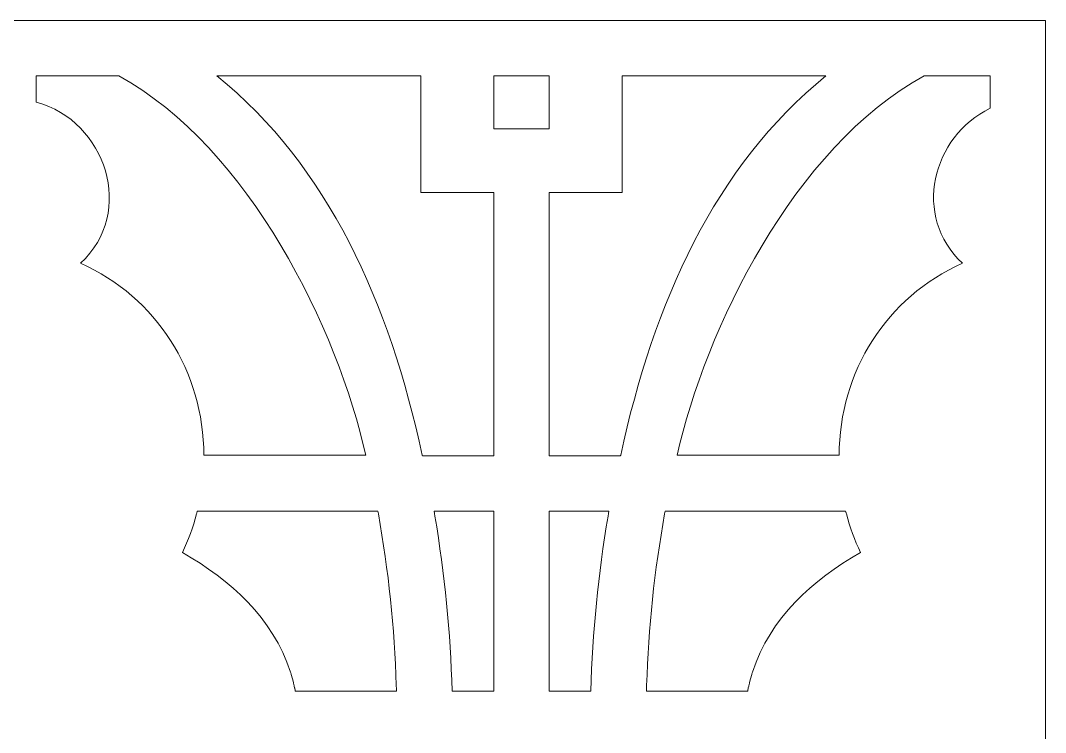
# Model space of a CAD drawing. Header units: centimetres. Extents: x -10 to 9.9, y -5 to 13.4.
# Drawn here: x -3.509 to -0.285, y 11.202 to 13.442 of the extents above; entities that cross this region are included whole.
import ezdxf

# ---------------------------------------------------------------- set-up
doc = ezdxf.new("R2010")
doc.units = ezdxf.units.CM
doc.header["$MEASUREMENT"] = 0
doc.layers.add('layer 1', color=7, linetype='Continuous')

msp = doc.modelspace()

# ---------------------------------------------------------------- linework, layer by layer
at = {"layer": 'layer 1', "color": 177, "lineweight": 9}
for points, knots in [([(-10.03585, 13.44236), (-10.03585, 13.44236), (-9.86153, 13.44236), (-9.86153, 13.44236), (-9.86153, 13.44236), (-9.86153, 13.44236), (-0.4594, 13.44236), (-0.4594, 13.44236), (-0.4594, 13.44236), (-0.4594, 13.44236), (-0.28508, 13.44236), (-0.28508, 13.44236), (-0.28508, 13.44236), (-0.28508, 13.44236), (-0.28508, 13.26803), (-0.28508, 13.26803), (-0.28508, 13.26803), (-0.28508, 13.26803), (-0.28508, -4.82596), (-0.28508, -4.82596), (-0.28508, -4.82596), (-0.28508, -4.82596), (-0.28508, -5.00029), (-0.28508, -5.00029), (-0.28508, -5.00029), (-0.28508, -5.00029), (-0.4594, -5.00029), (-0.4594, -5.00029), (-0.4594, -5.00029), (-0.4594, -5.00029), (-9.86153, -5.00029), (-9.86153, -5.00029), (-9.86153, -5.00029), (-9.86153, -5.00029), (-10.03585, -5.00029), (-10.03585, -5.00029), (-10.03585, -5.00029), (-10.03585, -5.00029), (-10.03585, -4.82596), (-10.03585, -4.82596), (-10.03585, -4.82596), (-10.03585, -4.82596), (-10.03585, 13.26803), (-10.03585, 13.26803), (-10.03585, 13.26803), (-10.03585, 13.26803), (-10.03585, 13.44236), (-10.03585, 13.44236)], [0, 0, 0, 0, 0.0769231, 0.0769231, 0.0769231, 0.0769231, 0.1538462, 0.1538462, 0.1538462, 0.1538462, 0.2307692, 0.2307692, 0.2307692, 0.2307692, 0.3076923, 0.3076923, 0.3076923, 0.3076923, 0.3846154, 0.3846154, 0.3846154, 0.3846154, 0.4615385, 0.4615385, 0.4615385, 0.4615385, 0.5384615, 0.5384615, 0.5384615, 0.5384615, 0.6153846, 0.6153846, 0.6153846, 0.6153846, 0.6923077, 0.6923077, 0.6923077, 0.6923077, 0.7692308, 0.7692308, 0.7692308, 0.7692308, 0.8461538, 0.8461538, 0.8461538, 0.8461538, 1, 1, 1, 1]), ([(-3.20019, 13.26803), (-3.20019, 13.26803), (-3.45949, 13.26803), (-3.45949, 13.26803), (-3.45949, 13.26803), (-3.45949, 13.26803), (-3.45949, 13.18575), (-3.45949, 13.18575), (-3.45949, 13.18575), (-3.2403, 13.12538), (-3.14546, 12.83897), (-3.32071, 12.67842), (-3.32071, 12.67842), (-3.32071, 12.67842), (-3.32068, 12.67841), (-3.32068, 12.67841), (-3.32068, 12.67841), (-3.0807, 12.57189), (-2.93395, 12.33791), (-2.93219, 12.07398), (-2.93219, 12.07398), (-2.93219, 12.07398), (-2.42324, 12.07398), (-2.42324, 12.07398), (-2.42324, 12.07398), (-2.51007, 12.46698), (-2.78935, 13.04476), (-3.20019, 13.26803)], [0, 0, 0, 0, 0.125, 0.125, 0.125, 0.125, 0.25, 0.25, 0.25, 0.25, 0.375, 0.375, 0.375, 0.375, 0.5, 0.5, 0.5, 0.5, 0.625, 0.625, 0.625, 0.625, 0.75, 0.75, 0.75, 0.75, 1, 1, 1, 1]), ([(-2.24997, 13.26803), (-2.24997, 13.26803), (-2.89121, 13.26803), (-2.89121, 13.26803), (-2.89121, 13.26803), (-2.54095, 12.9848), (-2.34835, 12.55309), (-2.24538, 12.07398), (-2.24538, 12.07398), (-2.24538, 12.07398), (-2.24525, 12.07345), (-2.24525, 12.07345), (-2.24525, 12.07345), (-2.24525, 12.07345), (-2.24523, 12.07345), (-2.24523, 12.07345), (-2.24523, 12.07345), (-2.24523, 12.07345), (-2.24513, 12.07293), (-2.24513, 12.07293), (-2.24513, 12.07293), (-2.24513, 12.07293), (-2.24511, 12.07293), (-2.24511, 12.07293), (-2.24511, 12.07293), (-2.24511, 12.07293), (-2.24497, 12.07241), (-2.24497, 12.07241), (-2.24497, 12.07241), (-2.24497, 12.07241), (-2.24495, 12.07241), (-2.24495, 12.07241), (-2.24495, 12.07241), (-2.24495, 12.07241), (-2.02074, 12.07241), (-2.02074, 12.07241), (-2.02074, 12.07241), (-2.02074, 12.07241), (-2.02074, 12.90118), (-2.02074, 12.90118), (-2.02074, 12.90118), (-2.02074, 12.90118), (-2.24071, 12.90118), (-2.24071, 12.90118), (-2.24071, 12.90118), (-2.24071, 12.90118), (-2.24997, 12.90118), (-2.24997, 12.90118), (-2.24997, 12.90118), (-2.24997, 12.90118), (-2.24997, 13.26803), (-2.24997, 13.26803)], [0, 0, 0, 0, 0.0714286, 0.0714286, 0.0714286, 0.0714286, 0.1428571, 0.1428571, 0.1428571, 0.1428571, 0.2142857, 0.2142857, 0.2142857, 0.2142857, 0.2857143, 0.2857143, 0.2857143, 0.2857143, 0.3571429, 0.3571429, 0.3571429, 0.3571429, 0.4285714, 0.4285714, 0.4285714, 0.4285714, 0.5, 0.5, 0.5, 0.5, 0.5714286, 0.5714286, 0.5714286, 0.5714286, 0.6428571, 0.6428571, 0.6428571, 0.6428571, 0.7142857, 0.7142857, 0.7142857, 0.7142857, 0.7857143, 0.7857143, 0.7857143, 0.7857143, 0.8571429, 0.8571429, 0.8571429, 0.8571429, 1, 1, 1, 1]), ([(-1.84603, 13.26803), (-1.84603, 13.26803), (-2.02064, 13.26803), (-2.02064, 13.26803), (-2.02064, 13.26803), (-2.02064, 13.26803), (-2.02064, 13.10179), (-2.02064, 13.10179), (-2.02064, 13.10179), (-2.02064, 13.10179), (-1.84603, 13.10179), (-1.84603, 13.10179), (-1.84603, 13.10179), (-1.84603, 13.10179), (-1.84603, 13.26803), (-1.84603, 13.26803)], [0, 0, 0, 0, 0.2, 0.2, 0.2, 0.2, 0.4, 0.4, 0.4, 0.4, 0.6, 0.6, 0.6, 0.6, 1, 1, 1, 1]), ([(-0.97557, 13.26803), (-0.97557, 13.26803), (-1.61672, 13.26803), (-1.61672, 13.26803), (-1.61672, 13.26803), (-1.61672, 13.26803), (-1.61672, 12.90118), (-1.61672, 12.90118), (-1.61672, 12.90118), (-1.61672, 12.90118), (-1.62596, 12.90118), (-1.62596, 12.90118), (-1.62596, 12.90118), (-1.62596, 12.90118), (-1.84593, 12.90118), (-1.84593, 12.90118), (-1.84593, 12.90118), (-1.84593, 12.90118), (-1.84593, 12.07241), (-1.84593, 12.07241), (-1.84593, 12.07241), (-1.84593, 12.07241), (-1.62172, 12.07241), (-1.62172, 12.07241), (-1.62172, 12.07241), (-1.62172, 12.07241), (-1.6217, 12.07241), (-1.6217, 12.07241), (-1.6217, 12.07241), (-1.6217, 12.07241), (-1.62156, 12.07293), (-1.62156, 12.07293), (-1.62156, 12.07293), (-1.62156, 12.07293), (-1.62154, 12.07293), (-1.62154, 12.07293), (-1.62154, 12.07293), (-1.62154, 12.07293), (-1.62144, 12.07345), (-1.62144, 12.07345), (-1.62144, 12.07345), (-1.62144, 12.07345), (-1.62143, 12.07345), (-1.62143, 12.07345), (-1.62143, 12.07345), (-1.62143, 12.07345), (-1.62129, 12.07398), (-1.62129, 12.07398), (-1.62129, 12.07398), (-1.51832, 12.55309), (-1.32581, 12.9848), (-0.97557, 13.26803)], [0, 0, 0, 0, 0.0714286, 0.0714286, 0.0714286, 0.0714286, 0.1428571, 0.1428571, 0.1428571, 0.1428571, 0.2142857, 0.2142857, 0.2142857, 0.2142857, 0.2857143, 0.2857143, 0.2857143, 0.2857143, 0.3571429, 0.3571429, 0.3571429, 0.3571429, 0.4285714, 0.4285714, 0.4285714, 0.4285714, 0.5, 0.5, 0.5, 0.5, 0.5714286, 0.5714286, 0.5714286, 0.5714286, 0.6428571, 0.6428571, 0.6428571, 0.6428571, 0.7142857, 0.7142857, 0.7142857, 0.7142857, 0.7857143, 0.7857143, 0.7857143, 0.7857143, 0.8571429, 0.8571429, 0.8571429, 0.8571429, 1, 1, 1, 1]), ([(-0.4594, 13.16609), (-0.4594, 13.16609), (-0.4594, 13.26803), (-0.4594, 13.26803), (-0.4594, 13.26803), (-0.4594, 13.26803), (-0.66655, 13.26803), (-0.66655, 13.26803), (-0.66655, 13.26803), (-1.07738, 13.04476), (-1.3566, 12.46698), (-1.44343, 12.07398), (-1.44343, 12.07398), (-1.44343, 12.07398), (-0.93448, 12.07398), (-0.93448, 12.07398), (-0.93448, 12.07398), (-0.93272, 12.33791), (-0.78597, 12.57189), (-0.54599, 12.67841), (-0.54599, 12.67841), (-0.54599, 12.67841), (-0.54596, 12.67842), (-0.54596, 12.67842), (-0.54596, 12.67842), (-0.70658, 12.82556), (-0.64032, 13.07841), (-0.4594, 13.16609)], [0, 0, 0, 0, 0.125, 0.125, 0.125, 0.125, 0.25, 0.25, 0.25, 0.25, 0.375, 0.375, 0.375, 0.375, 0.5, 0.5, 0.5, 0.5, 0.625, 0.625, 0.625, 0.625, 0.75, 0.75, 0.75, 0.75, 1, 1, 1, 1]), ([(-2.99988, 11.76832), (-2.84923, 11.68189), (-2.71505, 11.5627), (-2.65985, 11.39191), (-2.65985, 11.39191), (-2.65985, 11.39191), (-2.65983, 11.39191), (-2.65983, 11.39191), (-2.65983, 11.39191), (-2.65983, 11.39191), (-2.6592, 11.38997), (-2.6592, 11.38997), (-2.6592, 11.38997), (-2.6592, 11.38997), (-2.65918, 11.38997), (-2.65918, 11.38997), (-2.65918, 11.38997), (-2.65918, 11.38997), (-2.65773, 11.38511), (-2.65773, 11.38511), (-2.65773, 11.38511), (-2.65773, 11.38511), (-2.65771, 11.38511), (-2.65771, 11.38511), (-2.65771, 11.38511), (-2.65771, 11.38511), (-2.65746, 11.38419), (-2.65746, 11.38419), (-2.65746, 11.38419), (-2.65746, 11.38419), (-2.65744, 11.38419), (-2.65744, 11.38419), (-2.65744, 11.38419), (-2.65744, 11.38419), (-2.65741, 11.38409), (-2.65741, 11.38409), (-2.65741, 11.38409), (-2.65741, 11.38409), (-2.65739, 11.38409), (-2.65739, 11.38409), (-2.65739, 11.38409), (-2.65739, 11.38409), (-2.65572, 11.3783), (-2.65572, 11.3783), (-2.65572, 11.3783), (-2.65572, 11.3783), (-2.6557, 11.3783), (-2.6557, 11.3783), (-2.6557, 11.3783), (-2.6557, 11.3783), (-2.65548, 11.37745), (-2.65548, 11.37745), (-2.65548, 11.37745), (-2.65548, 11.37745), (-2.65547, 11.37745), (-2.65547, 11.37745), (-2.65547, 11.37745), (-2.65547, 11.37745), (-2.65368, 11.37103), (-2.65368, 11.37103), (-2.65368, 11.37103), (-2.65368, 11.37103), (-2.65367, 11.37103), (-2.65367, 11.37103), (-2.65367, 11.37103), (-2.65367, 11.37103), (-2.65349, 11.37027), (-2.65349, 11.37027), (-2.65349, 11.37027), (-2.65349, 11.37027), (-2.65348, 11.37027), (-2.65348, 11.37027), (-2.65348, 11.37027), (-2.65348, 11.37027), (-2.65158, 11.36299), (-2.65158, 11.36299), (-2.65158, 11.36299), (-2.65158, 11.36299), (-2.65156, 11.36299), (-2.65156, 11.36299), (-2.65156, 11.36299), (-2.65156, 11.36299), (-2.65153, 11.36284), (-2.65153, 11.36284), (-2.65153, 11.36284), (-2.65153, 11.36284), (-2.65152, 11.36284), (-2.65152, 11.36284), (-2.65152, 11.36284), (-2.65152, 11.36284), (-2.65035, 11.35809), (-2.65035, 11.35809), (-2.65035, 11.35809), (-2.65035, 11.35809), (-2.65034, 11.35809), (-2.65034, 11.35809), (-2.65034, 11.35809), (-2.65034, 11.35809), (-2.65014, 11.35718), (-2.65014, 11.35718), (-2.65014, 11.35718), (-2.65014, 11.35718), (-2.65012, 11.35718), (-2.65012, 11.35718), (-2.65012, 11.35718), (-2.65012, 11.35718), (-2.64822, 11.34892), (-2.64822, 11.34892), (-2.64822, 11.34892), (-2.64822, 11.34892), (-2.64822, 11.34892), (-2.64822, 11.34892), (-2.64822, 11.34892), (-2.64822, 11.34892), (-2.64802, 11.34803), (-2.64802, 11.34803), (-2.64802, 11.34803), (-2.64802, 11.34803), (-2.648, 11.34803), (-2.648, 11.34803), (-2.648, 11.34803), (-2.648, 11.34803), (-2.64687, 11.34256), (-2.64687, 11.34256), (-2.64687, 11.34256), (-2.64687, 11.34256), (-2.64686, 11.34256), (-2.64686, 11.34256), (-2.64686, 11.34256), (-2.64686, 11.34256), (-2.64669, 11.34169), (-2.64669, 11.34169), (-2.64669, 11.34169), (-2.64669, 11.34169), (-2.64668, 11.34169), (-2.64668, 11.34169), (-2.64668, 11.34169), (-2.64668, 11.34169), (-2.64646, 11.34062), (-2.64646, 11.34062), (-2.64646, 11.34062), (-2.64646, 11.34062), (-2.64645, 11.34062), (-2.64645, 11.34062), (-2.64645, 11.34062), (-2.64645, 11.34062), (-2.6454, 11.33526), (-2.6454, 11.33526), (-2.6454, 11.33526), (-2.6454, 11.33526), (-2.64538, 11.33526), (-2.64538, 11.33526), (-2.64538, 11.33526), (-2.64538, 11.33526), (-2.64481, 11.33227), (-2.64481, 11.33227), (-2.64481, 11.33227), (-2.64481, 11.33227), (-2.6448, 11.33227), (-2.6448, 11.33227), (-2.6448, 11.33227), (-2.6448, 11.33227), (-2.64478, 11.33227), (-2.64478, 11.33227), (-2.64478, 11.33227), (-2.64478, 11.33227), (-2.32654, 11.33227), (-2.32654, 11.33227), (-2.32654, 11.33227), (-2.32654, 11.33227), (-2.32674, 11.33988), (-2.32674, 11.33988), (-2.32674, 11.33988), (-2.32674, 11.33988), (-2.32676, 11.33988), (-2.32676, 11.33988), (-2.32676, 11.33988), (-2.32676, 11.33988), (-2.32677, 11.33988), (-2.32677, 11.33988), (-2.32677, 11.33988), (-2.32677, 11.33988), (-2.32677, 11.3399), (-2.32677, 11.3399), (-2.32677, 11.3399), (-2.32677, 11.3399), (-2.32698, 11.34912), (-2.32698, 11.34912), (-2.32698, 11.34912), (-2.32698, 11.34912), (-2.32699, 11.34912), (-2.32699, 11.34912), (-2.32699, 11.34912), (-2.32699, 11.34912), (-2.32701, 11.34912), (-2.32701, 11.34912), (-2.32701, 11.34912), (-2.32701, 11.34912), (-2.32701, 11.34915), (-2.32701, 11.34915), (-2.32701, 11.34915), (-2.33218, 11.5307), (-2.35193, 11.71188), (-2.3835, 11.88961), (-2.3835, 11.88961), (-2.3835, 11.88961), (-2.38352, 11.88961), (-2.38352, 11.88961), (-2.38352, 11.88961), (-2.38352, 11.88961), (-2.38354, 11.88961), (-2.38354, 11.88961), (-2.38354, 11.88961), (-2.38354, 11.88961), (-2.38354, 11.88961), (-2.38354, 11.88961), (-2.38354, 11.88961), (-2.38354, 11.88961), (-2.38503, 11.89808), (-2.38503, 11.89808), (-2.38503, 11.89808), (-2.38503, 11.89808), (-2.38505, 11.89808), (-2.38505, 11.89808), (-2.38505, 11.89808), (-2.38505, 11.89808), (-2.38507, 11.89808), (-2.38507, 11.89808), (-2.38507, 11.89808), (-2.38507, 11.89808), (-2.38508, 11.89808), (-2.38508, 11.89808), (-2.38508, 11.89808), (-2.38508, 11.89808), (-2.95296, 11.89808), (-2.95296, 11.89808), (-2.95296, 11.89808), (-2.95296, 11.89808), (-2.95298, 11.89808), (-2.95298, 11.89808), (-2.95298, 11.89808), (-2.95298, 11.89808), (-2.95354, 11.89594), (-2.95354, 11.89594), (-2.95354, 11.89594), (-2.95354, 11.89594), (-2.95355, 11.89594), (-2.95355, 11.89594), (-2.95355, 11.89594), (-2.95355, 11.89594), (-2.95407, 11.8938), (-2.95407, 11.8938), (-2.95407, 11.8938), (-2.95407, 11.8938), (-2.95409, 11.8938), (-2.95409, 11.8938), (-2.95409, 11.8938), (-2.95409, 11.8938), (-2.95463, 11.89167), (-2.95463, 11.89167), (-2.95463, 11.89167), (-2.95463, 11.89167), (-2.95465, 11.89167), (-2.95465, 11.89167), (-2.95465, 11.89167), (-2.95465, 11.89167), (-2.95515, 11.88958), (-2.95515, 11.88958), (-2.95515, 11.88958), (-2.95515, 11.88958), (-2.95519, 11.88958), (-2.95519, 11.88958), (-2.95519, 11.88958), (-2.96598, 11.84802), (-2.98124, 11.80713), (-2.99988, 11.76832)], [0, 0, 0, 0, 0.0142857, 0.0142857, 0.0142857, 0.0142857, 0.0285714, 0.0285714, 0.0285714, 0.0285714, 0.0428571, 0.0428571, 0.0428571, 0.0428571, 0.0571429, 0.0571429, 0.0571429, 0.0571429, 0.0714286, 0.0714286, 0.0714286, 0.0714286, 0.0857143, 0.0857143, 0.0857143, 0.0857143, 0.1, 0.1, 0.1, 0.1, 0.1142857, 0.1142857, 0.1142857, 0.1142857, 0.1285714, 0.1285714, 0.1285714, 0.1285714, 0.1428571, 0.1428571, 0.1428571, 0.1428571, 0.1571429, 0.1571429, 0.1571429, 0.1571429, 0.1714286, 0.1714286, 0.1714286, 0.1714286, 0.1857143, 0.1857143, 0.1857143, 0.1857143, 0.2, 0.2, 0.2, 0.2, 0.2142857, 0.2142857, 0.2142857, 0.2142857, 0.2285714, 0.2285714, 0.2285714, 0.2285714, 0.2428571, 0.2428571, 0.2428571, 0.2428571, 0.2571429, 0.2571429, 0.2571429, 0.2571429, 0.2714286, 0.2714286, 0.2714286, 0.2714286, 0.2857143, 0.2857143, 0.2857143, 0.2857143, 0.3, 0.3, 0.3, 0.3, 0.3142857, 0.3142857, 0.3142857, 0.3142857, 0.3285714, 0.3285714, 0.3285714, 0.3285714, 0.3428571, 0.3428571, 0.3428571, 0.3428571, 0.3571429, 0.3571429, 0.3571429, 0.3571429, 0.3714286, 0.3714286, 0.3714286, 0.3714286, 0.3857143, 0.3857143, 0.3857143, 0.3857143, 0.4, 0.4, 0.4, 0.4, 0.4142857, 0.4142857, 0.4142857, 0.4142857, 0.4285714, 0.4285714, 0.4285714, 0.4285714, 0.4428571, 0.4428571, 0.4428571, 0.4428571, 0.4571429, 0.4571429, 0.4571429, 0.4571429, 0.4714286, 0.4714286, 0.4714286, 0.4714286, 0.4857143, 0.4857143, 0.4857143, 0.4857143, 0.5, 0.5, 0.5, 0.5, 0.5142857, 0.5142857, 0.5142857, 0.5142857, 0.5285714, 0.5285714, 0.5285714, 0.5285714, 0.5428571, 0.5428571, 0.5428571, 0.5428571, 0.5571429, 0.5571429, 0.5571429, 0.5571429, 0.5714286, 0.5714286, 0.5714286, 0.5714286, 0.5857143, 0.5857143, 0.5857143, 0.5857143, 0.6, 0.6, 0.6, 0.6, 0.6142857, 0.6142857, 0.6142857, 0.6142857, 0.6285714, 0.6285714, 0.6285714, 0.6285714, 0.6428571, 0.6428571, 0.6428571, 0.6428571, 0.6571429, 0.6571429, 0.6571429, 0.6571429, 0.6714286, 0.6714286, 0.6714286, 0.6714286, 0.6857143, 0.6857143, 0.6857143, 0.6857143, 0.7, 0.7, 0.7, 0.7, 0.7142857, 0.7142857, 0.7142857, 0.7142857, 0.7285714, 0.7285714, 0.7285714, 0.7285714, 0.7428571, 0.7428571, 0.7428571, 0.7428571, 0.7571429, 0.7571429, 0.7571429, 0.7571429, 0.7714286, 0.7714286, 0.7714286, 0.7714286, 0.7857143, 0.7857143, 0.7857143, 0.7857143, 0.8, 0.8, 0.8, 0.8, 0.8142857, 0.8142857, 0.8142857, 0.8142857, 0.8285714, 0.8285714, 0.8285714, 0.8285714, 0.8428571, 0.8428571, 0.8428571, 0.8428571, 0.8571429, 0.8571429, 0.8571429, 0.8571429, 0.8714286, 0.8714286, 0.8714286, 0.8714286, 0.8857143, 0.8857143, 0.8857143, 0.8857143, 0.9, 0.9, 0.9, 0.9, 0.9142857, 0.9142857, 0.9142857, 0.9142857, 0.9285714, 0.9285714, 0.9285714, 0.9285714, 0.9428571, 0.9428571, 0.9428571, 0.9428571, 0.9571429, 0.9571429, 0.9571429, 0.9571429, 0.9714286, 0.9714286, 0.9714286, 0.9714286, 1, 1, 1, 1]), ([(-2.15168, 11.33227), (-2.15168, 11.33227), (-2.15166, 11.33227), (-2.15166, 11.33227), (-2.15166, 11.33227), (-2.15166, 11.33227), (-2.02074, 11.33227), (-2.02074, 11.33227), (-2.02074, 11.33227), (-2.02074, 11.33227), (-2.02074, 11.3479), (-2.02074, 11.3479), (-2.02074, 11.3479), (-2.02074, 11.3479), (-2.02074, 11.3738), (-2.02074, 11.3738), (-2.02074, 11.3738), (-2.02074, 11.3738), (-2.02074, 11.39968), (-2.02074, 11.39968), (-2.02074, 11.39968), (-2.02074, 11.39968), (-2.02074, 11.42558), (-2.02074, 11.42558), (-2.02074, 11.42558), (-2.02074, 11.42558), (-2.02074, 11.45146), (-2.02074, 11.45146), (-2.02074, 11.45146), (-2.02074, 11.45146), (-2.02074, 11.47736), (-2.02074, 11.47736), (-2.02074, 11.47736), (-2.02074, 11.47736), (-2.02074, 11.50323), (-2.02074, 11.50323), (-2.02074, 11.50323), (-2.02074, 11.50323), (-2.02074, 11.52912), (-2.02074, 11.52912), (-2.02074, 11.52912), (-2.02074, 11.52912), (-2.02074, 11.55501), (-2.02074, 11.55501), (-2.02074, 11.55501), (-2.02074, 11.55501), (-2.02074, 11.5809), (-2.02074, 11.5809), (-2.02074, 11.5809), (-2.02074, 11.5809), (-2.02074, 11.60679), (-2.02074, 11.60679), (-2.02074, 11.60679), (-2.02074, 11.60679), (-2.02074, 11.63267), (-2.02074, 11.63267), (-2.02074, 11.63267), (-2.02074, 11.63267), (-2.02074, 11.65856), (-2.02074, 11.65856), (-2.02074, 11.65856), (-2.02074, 11.65856), (-2.02074, 11.68445), (-2.02074, 11.68445), (-2.02074, 11.68445), (-2.02074, 11.68445), (-2.02074, 11.71032), (-2.02074, 11.71032), (-2.02074, 11.71032), (-2.02074, 11.71032), (-2.02074, 11.73623), (-2.02074, 11.73623), (-2.02074, 11.73623), (-2.02074, 11.73623), (-2.02074, 11.7621), (-2.02074, 11.7621), (-2.02074, 11.7621), (-2.02074, 11.7621), (-2.02074, 11.788), (-2.02074, 11.788), (-2.02074, 11.788), (-2.02074, 11.788), (-2.02074, 11.81388), (-2.02074, 11.81388), (-2.02074, 11.81388), (-2.02074, 11.81388), (-2.02074, 11.83976), (-2.02074, 11.83976), (-2.02074, 11.83976), (-2.02074, 11.83976), (-2.02074, 11.86566), (-2.02074, 11.86566), (-2.02074, 11.86566), (-2.02074, 11.86566), (-2.02074, 11.89154), (-2.02074, 11.89154), (-2.02074, 11.89154), (-2.02074, 11.89154), (-2.02074, 11.89808), (-2.02074, 11.89808), (-2.02074, 11.89808), (-2.02074, 11.89808), (-2.20823, 11.89808), (-2.20823, 11.89808), (-2.20823, 11.89808), (-2.20823, 11.89808), (-2.20706, 11.89118), (-2.20706, 11.89118), (-2.20706, 11.89118), (-2.20706, 11.89118), (-2.20704, 11.89118), (-2.20704, 11.89118), (-2.20704, 11.89118), (-2.20704, 11.89118), (-2.20703, 11.89118), (-2.20703, 11.89118), (-2.20703, 11.89118), (-2.20703, 11.89118), (-2.20702, 11.89118), (-2.20702, 11.89118), (-2.20702, 11.89118), (-2.20702, 11.89118), (-2.20555, 11.88268), (-2.20555, 11.88268), (-2.20555, 11.88268), (-2.20555, 11.88268), (-2.20553, 11.88268), (-2.20553, 11.88268), (-2.20553, 11.88268), (-2.20553, 11.88268), (-2.20551, 11.88268), (-2.20551, 11.88268), (-2.20551, 11.88268), (-2.20551, 11.88268), (-2.2055, 11.88268), (-2.2055, 11.88268), (-2.2055, 11.88268), (-2.17532, 11.70083), (-2.15621, 11.51644), (-2.15168, 11.33227)], [0, 0, 0, 0, 0.0277778, 0.0277778, 0.0277778, 0.0277778, 0.0555556, 0.0555556, 0.0555556, 0.0555556, 0.0833333, 0.0833333, 0.0833333, 0.0833333, 0.1111111, 0.1111111, 0.1111111, 0.1111111, 0.1388889, 0.1388889, 0.1388889, 0.1388889, 0.1666667, 0.1666667, 0.1666667, 0.1666667, 0.1944444, 0.1944444, 0.1944444, 0.1944444, 0.2222222, 0.2222222, 0.2222222, 0.2222222, 0.25, 0.25, 0.25, 0.25, 0.2777778, 0.2777778, 0.2777778, 0.2777778, 0.3055556, 0.3055556, 0.3055556, 0.3055556, 0.3333333, 0.3333333, 0.3333333, 0.3333333, 0.3611111, 0.3611111, 0.3611111, 0.3611111, 0.3888889, 0.3888889, 0.3888889, 0.3888889, 0.4166667, 0.4166667, 0.4166667, 0.4166667, 0.4444444, 0.4444444, 0.4444444, 0.4444444, 0.4722222, 0.4722222, 0.4722222, 0.4722222, 0.5, 0.5, 0.5, 0.5, 0.5277778, 0.5277778, 0.5277778, 0.5277778, 0.5555556, 0.5555556, 0.5555556, 0.5555556, 0.5833333, 0.5833333, 0.5833333, 0.5833333, 0.6111111, 0.6111111, 0.6111111, 0.6111111, 0.6388889, 0.6388889, 0.6388889, 0.6388889, 0.6666667, 0.6666667, 0.6666667, 0.6666667, 0.6944444, 0.6944444, 0.6944444, 0.6944444, 0.7222222, 0.7222222, 0.7222222, 0.7222222, 0.75, 0.75, 0.75, 0.75, 0.7777778, 0.7777778, 0.7777778, 0.7777778, 0.8055556, 0.8055556, 0.8055556, 0.8055556, 0.8333333, 0.8333333, 0.8333333, 0.8333333, 0.8611111, 0.8611111, 0.8611111, 0.8611111, 0.8888889, 0.8888889, 0.8888889, 0.8888889, 0.9166667, 0.9166667, 0.9166667, 0.9166667, 0.9444444, 0.9444444, 0.9444444, 0.9444444, 1, 1, 1, 1]), ([(-1.84593, 11.33227), (-1.84593, 11.33227), (-1.84593, 11.3479), (-1.84593, 11.3479), (-1.84593, 11.3479), (-1.84593, 11.3479), (-1.84593, 11.3738), (-1.84593, 11.3738), (-1.84593, 11.3738), (-1.84593, 11.3738), (-1.84593, 11.39968), (-1.84593, 11.39968), (-1.84593, 11.39968), (-1.84593, 11.39968), (-1.84593, 11.42558), (-1.84593, 11.42558), (-1.84593, 11.42558), (-1.84593, 11.42558), (-1.84593, 11.45146), (-1.84593, 11.45146), (-1.84593, 11.45146), (-1.84593, 11.45146), (-1.84593, 11.47736), (-1.84593, 11.47736), (-1.84593, 11.47736), (-1.84593, 11.47736), (-1.84593, 11.50323), (-1.84593, 11.50323), (-1.84593, 11.50323), (-1.84593, 11.50323), (-1.84593, 11.52912), (-1.84593, 11.52912), (-1.84593, 11.52912), (-1.84593, 11.52912), (-1.84593, 11.55501), (-1.84593, 11.55501), (-1.84593, 11.55501), (-1.84593, 11.55501), (-1.84593, 11.5809), (-1.84593, 11.5809), (-1.84593, 11.5809), (-1.84593, 11.5809), (-1.84593, 11.60679), (-1.84593, 11.60679), (-1.84593, 11.60679), (-1.84593, 11.60679), (-1.84593, 11.63267), (-1.84593, 11.63267), (-1.84593, 11.63267), (-1.84593, 11.63267), (-1.84593, 11.65856), (-1.84593, 11.65856), (-1.84593, 11.65856), (-1.84593, 11.65856), (-1.84593, 11.68445), (-1.84593, 11.68445), (-1.84593, 11.68445), (-1.84593, 11.68445), (-1.84593, 11.71032), (-1.84593, 11.71032), (-1.84593, 11.71032), (-1.84593, 11.71032), (-1.84593, 11.73623), (-1.84593, 11.73623), (-1.84593, 11.73623), (-1.84593, 11.73623), (-1.84593, 11.7621), (-1.84593, 11.7621), (-1.84593, 11.7621), (-1.84593, 11.7621), (-1.84593, 11.788), (-1.84593, 11.788), (-1.84593, 11.788), (-1.84593, 11.788), (-1.84593, 11.81388), (-1.84593, 11.81388), (-1.84593, 11.81388), (-1.84593, 11.81388), (-1.84593, 11.83976), (-1.84593, 11.83976), (-1.84593, 11.83976), (-1.84593, 11.83976), (-1.84593, 11.86566), (-1.84593, 11.86566), (-1.84593, 11.86566), (-1.84593, 11.86566), (-1.84593, 11.89154), (-1.84593, 11.89154), (-1.84593, 11.89154), (-1.84593, 11.89154), (-1.84593, 11.89808), (-1.84593, 11.89808), (-1.84593, 11.89808), (-1.84593, 11.89808), (-1.65844, 11.89808), (-1.65844, 11.89808), (-1.65844, 11.89808), (-1.65844, 11.89808), (-1.65961, 11.89118), (-1.65961, 11.89118), (-1.65961, 11.89118), (-1.65961, 11.89118), (-1.65963, 11.89118), (-1.65963, 11.89118), (-1.65963, 11.89118), (-1.65963, 11.89118), (-1.65964, 11.89118), (-1.65964, 11.89118), (-1.65964, 11.89118), (-1.65964, 11.89118), (-1.65965, 11.89118), (-1.65965, 11.89118), (-1.65965, 11.89118), (-1.65965, 11.89118), (-1.66113, 11.88268), (-1.66113, 11.88268), (-1.66113, 11.88268), (-1.66113, 11.88268), (-1.66114, 11.88268), (-1.66114, 11.88268), (-1.66114, 11.88268), (-1.66114, 11.88268), (-1.66116, 11.88268), (-1.66116, 11.88268), (-1.66116, 11.88268), (-1.66116, 11.88268), (-1.66118, 11.88268), (-1.66118, 11.88268), (-1.66118, 11.88268), (-1.69135, 11.70083), (-1.71046, 11.51644), (-1.715, 11.33227), (-1.715, 11.33227), (-1.715, 11.33227), (-1.71501, 11.33227), (-1.71501, 11.33227), (-1.71501, 11.33227), (-1.71501, 11.33227), (-1.84593, 11.33227), (-1.84593, 11.33227)], [0, 0, 0, 0, 0.0277778, 0.0277778, 0.0277778, 0.0277778, 0.0555556, 0.0555556, 0.0555556, 0.0555556, 0.0833333, 0.0833333, 0.0833333, 0.0833333, 0.1111111, 0.1111111, 0.1111111, 0.1111111, 0.1388889, 0.1388889, 0.1388889, 0.1388889, 0.1666667, 0.1666667, 0.1666667, 0.1666667, 0.1944444, 0.1944444, 0.1944444, 0.1944444, 0.2222222, 0.2222222, 0.2222222, 0.2222222, 0.25, 0.25, 0.25, 0.25, 0.2777778, 0.2777778, 0.2777778, 0.2777778, 0.3055556, 0.3055556, 0.3055556, 0.3055556, 0.3333333, 0.3333333, 0.3333333, 0.3333333, 0.3611111, 0.3611111, 0.3611111, 0.3611111, 0.3888889, 0.3888889, 0.3888889, 0.3888889, 0.4166667, 0.4166667, 0.4166667, 0.4166667, 0.4444444, 0.4444444, 0.4444444, 0.4444444, 0.4722222, 0.4722222, 0.4722222, 0.4722222, 0.5, 0.5, 0.5, 0.5, 0.5277778, 0.5277778, 0.5277778, 0.5277778, 0.5555556, 0.5555556, 0.5555556, 0.5555556, 0.5833333, 0.5833333, 0.5833333, 0.5833333, 0.6111111, 0.6111111, 0.6111111, 0.6111111, 0.6388889, 0.6388889, 0.6388889, 0.6388889, 0.6666667, 0.6666667, 0.6666667, 0.6666667, 0.6944444, 0.6944444, 0.6944444, 0.6944444, 0.7222222, 0.7222222, 0.7222222, 0.7222222, 0.75, 0.75, 0.75, 0.75, 0.7777778, 0.7777778, 0.7777778, 0.7777778, 0.8055556, 0.8055556, 0.8055556, 0.8055556, 0.8333333, 0.8333333, 0.8333333, 0.8333333, 0.8611111, 0.8611111, 0.8611111, 0.8611111, 0.8888889, 0.8888889, 0.8888889, 0.8888889, 0.9166667, 0.9166667, 0.9166667, 0.9166667, 0.9444444, 0.9444444, 0.9444444, 0.9444444, 1, 1, 1, 1]), ([(-0.8668, 11.76832), (-1.01744, 11.68189), (-1.15162, 11.5627), (-1.20682, 11.39191), (-1.20682, 11.39191), (-1.20682, 11.39191), (-1.20684, 11.39191), (-1.20684, 11.39191), (-1.20684, 11.39191), (-1.20684, 11.39191), (-1.20747, 11.38997), (-1.20747, 11.38997), (-1.20747, 11.38997), (-1.20747, 11.38997), (-1.20749, 11.38997), (-1.20749, 11.38997), (-1.20749, 11.38997), (-1.20749, 11.38997), (-1.20894, 11.38511), (-1.20894, 11.38511), (-1.20894, 11.38511), (-1.20894, 11.38511), (-1.20896, 11.38511), (-1.20896, 11.38511), (-1.20896, 11.38511), (-1.20896, 11.38511), (-1.20921, 11.38419), (-1.20921, 11.38419), (-1.20921, 11.38419), (-1.20921, 11.38419), (-1.20925, 11.38419), (-1.20925, 11.38419), (-1.20925, 11.38419), (-1.20925, 11.38419), (-1.20926, 11.38409), (-1.20926, 11.38409), (-1.20926, 11.38409), (-1.20926, 11.38409), (-1.20928, 11.38409), (-1.20928, 11.38409), (-1.20928, 11.38409), (-1.20928, 11.38409), (-1.21095, 11.3783), (-1.21095, 11.3783), (-1.21095, 11.3783), (-1.21095, 11.3783), (-1.21097, 11.3783), (-1.21097, 11.3783), (-1.21097, 11.3783), (-1.21097, 11.3783), (-1.21119, 11.37745), (-1.21119, 11.37745), (-1.21119, 11.37745), (-1.21119, 11.37745), (-1.2112, 11.37745), (-1.2112, 11.37745), (-1.2112, 11.37745), (-1.2112, 11.37745), (-1.21299, 11.37103), (-1.21299, 11.37103), (-1.21299, 11.37103), (-1.21299, 11.37103), (-1.213, 11.37103), (-1.213, 11.37103), (-1.213, 11.37103), (-1.213, 11.37103), (-1.21318, 11.37027), (-1.21318, 11.37027), (-1.21318, 11.37027), (-1.21318, 11.37027), (-1.2132, 11.37027), (-1.2132, 11.37027), (-1.2132, 11.37027), (-1.2132, 11.37027), (-1.21509, 11.36299), (-1.21509, 11.36299), (-1.21509, 11.36299), (-1.21509, 11.36299), (-1.21511, 11.36299), (-1.21511, 11.36299), (-1.21511, 11.36299), (-1.21511, 11.36299), (-1.21514, 11.36284), (-1.21514, 11.36284), (-1.21514, 11.36284), (-1.21514, 11.36284), (-1.21515, 11.36284), (-1.21515, 11.36284), (-1.21515, 11.36284), (-1.21515, 11.36284), (-1.21632, 11.35809), (-1.21632, 11.35809), (-1.21632, 11.35809), (-1.21632, 11.35809), (-1.21634, 11.35809), (-1.21634, 11.35809), (-1.21634, 11.35809), (-1.21634, 11.35809), (-1.21653, 11.35718), (-1.21653, 11.35718), (-1.21653, 11.35718), (-1.21653, 11.35718), (-1.21655, 11.35718), (-1.21655, 11.35718), (-1.21655, 11.35718), (-1.21655, 11.35718), (-1.21845, 11.34892), (-1.21845, 11.34892), (-1.21845, 11.34892), (-1.21845, 11.34892), (-1.21845, 11.34892), (-1.21845, 11.34892), (-1.21845, 11.34892), (-1.21845, 11.34892), (-1.21865, 11.34803), (-1.21865, 11.34803), (-1.21865, 11.34803), (-1.21865, 11.34803), (-1.21867, 11.34803), (-1.21867, 11.34803), (-1.21867, 11.34803), (-1.21867, 11.34803), (-1.2198, 11.34256), (-1.2198, 11.34256), (-1.2198, 11.34256), (-1.2198, 11.34256), (-1.21982, 11.34256), (-1.21982, 11.34256), (-1.21982, 11.34256), (-1.21982, 11.34256), (-1.21998, 11.34169), (-1.21998, 11.34169), (-1.21998, 11.34169), (-1.21998, 11.34169), (-1.21999, 11.34169), (-1.21999, 11.34169), (-1.21999, 11.34169), (-1.21999, 11.34169), (-1.22021, 11.34062), (-1.22021, 11.34062), (-1.22021, 11.34062), (-1.22021, 11.34062), (-1.22022, 11.34062), (-1.22022, 11.34062), (-1.22022, 11.34062), (-1.22022, 11.34062), (-1.22127, 11.33526), (-1.22127, 11.33526), (-1.22127, 11.33526), (-1.22127, 11.33526), (-1.22129, 11.33526), (-1.22129, 11.33526), (-1.22129, 11.33526), (-1.22129, 11.33526), (-1.22186, 11.33227), (-1.22186, 11.33227), (-1.22186, 11.33227), (-1.22186, 11.33227), (-1.22188, 11.33227), (-1.22188, 11.33227), (-1.22188, 11.33227), (-1.22188, 11.33227), (-1.22189, 11.33227), (-1.22189, 11.33227), (-1.22189, 11.33227), (-1.22189, 11.33227), (-1.54013, 11.33227), (-1.54013, 11.33227), (-1.54013, 11.33227), (-1.54013, 11.33227), (-1.53993, 11.33988), (-1.53993, 11.33988), (-1.53993, 11.33988), (-1.53993, 11.33988), (-1.53991, 11.33988), (-1.53991, 11.33988), (-1.53991, 11.33988), (-1.53991, 11.33988), (-1.5399, 11.33988), (-1.5399, 11.33988), (-1.5399, 11.33988), (-1.5399, 11.33988), (-1.5399, 11.3399), (-1.5399, 11.3399), (-1.5399, 11.3399), (-1.5399, 11.3399), (-1.53969, 11.34912), (-1.53969, 11.34912), (-1.53969, 11.34912), (-1.53969, 11.34912), (-1.53968, 11.34912), (-1.53968, 11.34912), (-1.53968, 11.34912), (-1.53968, 11.34912), (-1.53966, 11.34912), (-1.53966, 11.34912), (-1.53966, 11.34912), (-1.53966, 11.34912), (-1.53966, 11.34915), (-1.53966, 11.34915), (-1.53966, 11.34915), (-1.53449, 11.5307), (-1.51474, 11.71188), (-1.48317, 11.88961), (-1.48317, 11.88961), (-1.48317, 11.88961), (-1.48315, 11.88961), (-1.48315, 11.88961), (-1.48315, 11.88961), (-1.48315, 11.88961), (-1.48313, 11.88961), (-1.48313, 11.88961), (-1.48313, 11.88961), (-1.48313, 11.88961), (-1.48313, 11.88961), (-1.48313, 11.88961), (-1.48313, 11.88961), (-1.48313, 11.88961), (-1.48165, 11.89808), (-1.48165, 11.89808), (-1.48165, 11.89808), (-1.48165, 11.89808), (-1.48162, 11.89808), (-1.48162, 11.89808), (-1.48162, 11.89808), (-1.48162, 11.89808), (-1.4816, 11.89808), (-1.4816, 11.89808), (-1.4816, 11.89808), (-1.4816, 11.89808), (-1.48159, 11.89808), (-1.48159, 11.89808), (-1.48159, 11.89808), (-1.48159, 11.89808), (-0.91371, 11.89808), (-0.91371, 11.89808), (-0.91371, 11.89808), (-0.91371, 11.89808), (-0.91369, 11.89808), (-0.91369, 11.89808), (-0.91369, 11.89808), (-0.91369, 11.89808), (-0.91314, 11.89594), (-0.91314, 11.89594), (-0.91314, 11.89594), (-0.91314, 11.89594), (-0.91312, 11.89594), (-0.91312, 11.89594), (-0.91312, 11.89594), (-0.91312, 11.89594), (-0.9126, 11.8938), (-0.9126, 11.8938), (-0.9126, 11.8938), (-0.9126, 11.8938), (-0.91258, 11.8938), (-0.91258, 11.8938), (-0.91258, 11.8938), (-0.91258, 11.8938), (-0.91204, 11.89167), (-0.91204, 11.89167), (-0.91204, 11.89167), (-0.91204, 11.89167), (-0.91202, 11.89167), (-0.91202, 11.89167), (-0.91202, 11.89167), (-0.91202, 11.89167), (-0.91152, 11.88958), (-0.91152, 11.88958), (-0.91152, 11.88958), (-0.91152, 11.88958), (-0.91148, 11.88958), (-0.91148, 11.88958), (-0.91148, 11.88958), (-0.90069, 11.84802), (-0.88543, 11.80713), (-0.8668, 11.76832)], [0, 0, 0, 0, 0.0142857, 0.0142857, 0.0142857, 0.0142857, 0.0285714, 0.0285714, 0.0285714, 0.0285714, 0.0428571, 0.0428571, 0.0428571, 0.0428571, 0.0571429, 0.0571429, 0.0571429, 0.0571429, 0.0714286, 0.0714286, 0.0714286, 0.0714286, 0.0857143, 0.0857143, 0.0857143, 0.0857143, 0.1, 0.1, 0.1, 0.1, 0.1142857, 0.1142857, 0.1142857, 0.1142857, 0.1285714, 0.1285714, 0.1285714, 0.1285714, 0.1428571, 0.1428571, 0.1428571, 0.1428571, 0.1571429, 0.1571429, 0.1571429, 0.1571429, 0.1714286, 0.1714286, 0.1714286, 0.1714286, 0.1857143, 0.1857143, 0.1857143, 0.1857143, 0.2, 0.2, 0.2, 0.2, 0.2142857, 0.2142857, 0.2142857, 0.2142857, 0.2285714, 0.2285714, 0.2285714, 0.2285714, 0.2428571, 0.2428571, 0.2428571, 0.2428571, 0.2571429, 0.2571429, 0.2571429, 0.2571429, 0.2714286, 0.2714286, 0.2714286, 0.2714286, 0.2857143, 0.2857143, 0.2857143, 0.2857143, 0.3, 0.3, 0.3, 0.3, 0.3142857, 0.3142857, 0.3142857, 0.3142857, 0.3285714, 0.3285714, 0.3285714, 0.3285714, 0.3428571, 0.3428571, 0.3428571, 0.3428571, 0.3571429, 0.3571429, 0.3571429, 0.3571429, 0.3714286, 0.3714286, 0.3714286, 0.3714286, 0.3857143, 0.3857143, 0.3857143, 0.3857143, 0.4, 0.4, 0.4, 0.4, 0.4142857, 0.4142857, 0.4142857, 0.4142857, 0.4285714, 0.4285714, 0.4285714, 0.4285714, 0.4428571, 0.4428571, 0.4428571, 0.4428571, 0.4571429, 0.4571429, 0.4571429, 0.4571429, 0.4714286, 0.4714286, 0.4714286, 0.4714286, 0.4857143, 0.4857143, 0.4857143, 0.4857143, 0.5, 0.5, 0.5, 0.5, 0.5142857, 0.5142857, 0.5142857, 0.5142857, 0.5285714, 0.5285714, 0.5285714, 0.5285714, 0.5428571, 0.5428571, 0.5428571, 0.5428571, 0.5571429, 0.5571429, 0.5571429, 0.5571429, 0.5714286, 0.5714286, 0.5714286, 0.5714286, 0.5857143, 0.5857143, 0.5857143, 0.5857143, 0.6, 0.6, 0.6, 0.6, 0.6142857, 0.6142857, 0.6142857, 0.6142857, 0.6285714, 0.6285714, 0.6285714, 0.6285714, 0.6428571, 0.6428571, 0.6428571, 0.6428571, 0.6571429, 0.6571429, 0.6571429, 0.6571429, 0.6714286, 0.6714286, 0.6714286, 0.6714286, 0.6857143, 0.6857143, 0.6857143, 0.6857143, 0.7, 0.7, 0.7, 0.7, 0.7142857, 0.7142857, 0.7142857, 0.7142857, 0.7285714, 0.7285714, 0.7285714, 0.7285714, 0.7428571, 0.7428571, 0.7428571, 0.7428571, 0.7571429, 0.7571429, 0.7571429, 0.7571429, 0.7714286, 0.7714286, 0.7714286, 0.7714286, 0.7857143, 0.7857143, 0.7857143, 0.7857143, 0.8, 0.8, 0.8, 0.8, 0.8142857, 0.8142857, 0.8142857, 0.8142857, 0.8285714, 0.8285714, 0.8285714, 0.8285714, 0.8428571, 0.8428571, 0.8428571, 0.8428571, 0.8571429, 0.8571429, 0.8571429, 0.8571429, 0.8714286, 0.8714286, 0.8714286, 0.8714286, 0.8857143, 0.8857143, 0.8857143, 0.8857143, 0.9, 0.9, 0.9, 0.9, 0.9142857, 0.9142857, 0.9142857, 0.9142857, 0.9285714, 0.9285714, 0.9285714, 0.9285714, 0.9428571, 0.9428571, 0.9428571, 0.9428571, 0.9571429, 0.9571429, 0.9571429, 0.9571429, 0.9714286, 0.9714286, 0.9714286, 0.9714286, 1, 1, 1, 1])]:
    msp.add_open_spline(points, degree=3, knots=knots, dxfattribs=at)

doc.saveas('drawing.dxf')
